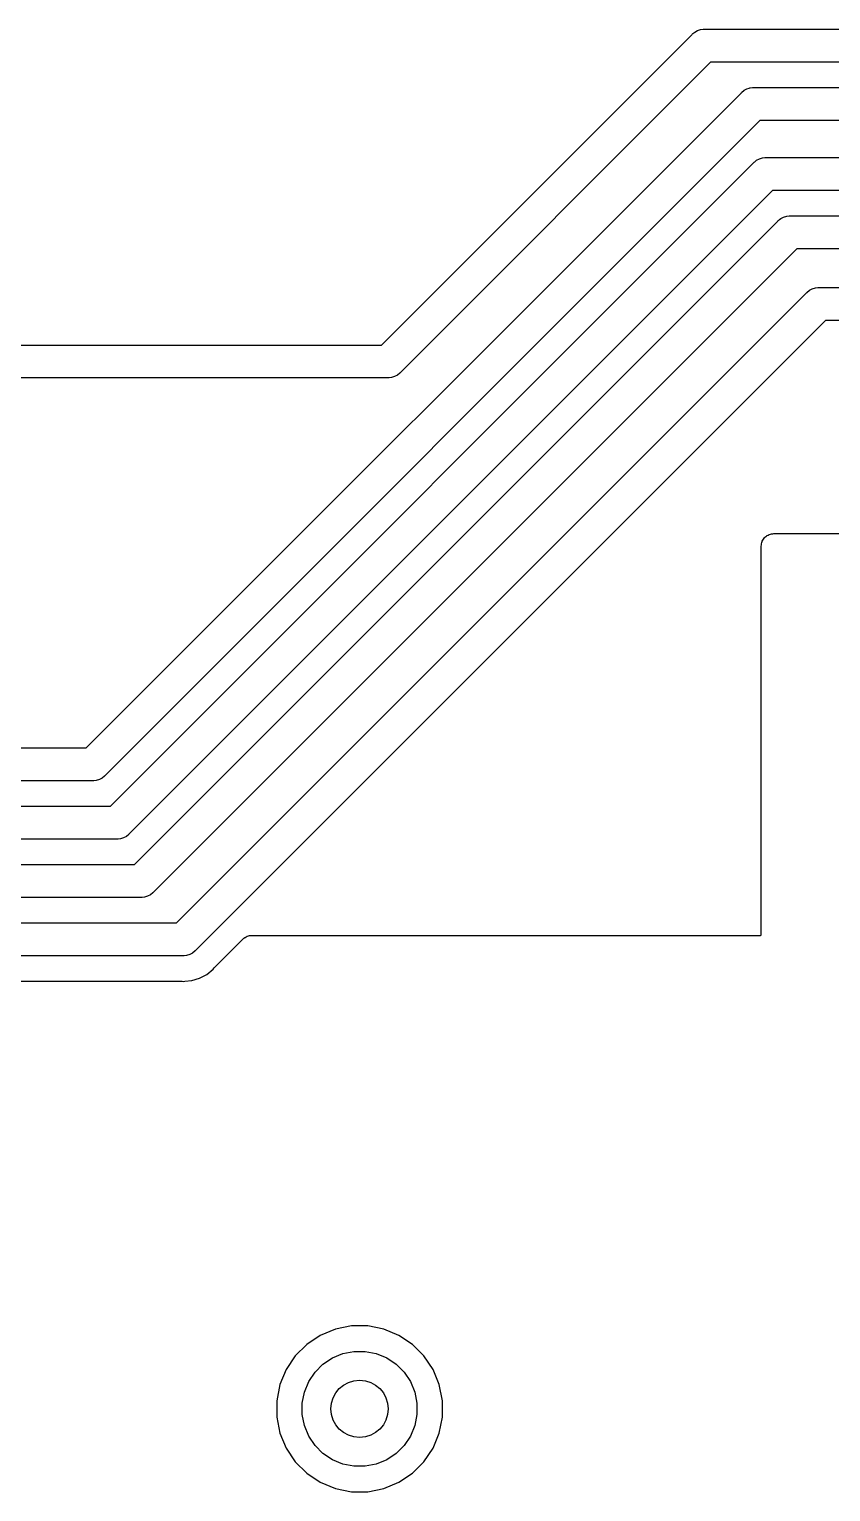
# Model space of a CAD drawing. Extents: x 1.98 to 5.89, y -3.93 to -1.98.
# Drawn here: x 3.1101 to 3.3301, y -2.944 to -2.5427 of the extents above; entities that cross this region are included whole.
import ezdxf

# ---------------------------------------------------------------- set-up
doc = ezdxf.new("R2010")
doc.units = 0
doc.header["$MEASUREMENT"] = 0
doc.layers.add('BLACK', color=7, linetype='CONTINUOUS')

msp = doc.modelspace()

# ---------------------------------------------------------------- linework, layer by layer
at = {"layer": 'BLACK', "linetype": 'CONTINUOUS'}
for p, q in [((3.29194, -2.54422), (3.29208, -2.54405)), ((3.29208, -2.54405), (3.29225, -2.54391)), ((3.29225, -2.54391), (3.29276, -2.54348)), ((3.29225, -2.54391), (3.29225, -2.54391)), ((3.29276, -2.54348), (3.29355, -2.54307)), ((3.29355, -2.54307), (3.29439, -2.54281)), ((3.29439, -2.54281), (3.29505, -2.54274)), ((3.29505, -2.54274), (3.29528, -2.54272)), ((3.29505, -2.54274), (3.29505, -2.54274)), ((3.29528, -2.54272), (3.2955, -2.54274)), ((3.2955, -2.54274), (4.38396, -2.54274)), ((3.2068, -2.62936), (3.29194, -2.54422)), ((3.29714, -2.55174), (3.212, -2.63688)), ((4.38561, -2.55174), (3.29714, -2.55174)), ((3.12577, -2.73993), (3.30548, -2.56022)), ((3.30548, -2.56022), (3.30563, -2.56005)), ((3.30563, -2.56005), (3.30631, -2.55948)), ((3.30631, -2.55948), (3.30709, -2.55907)), ((3.30709, -2.55907), (3.30768, -2.55889)), ((3.30768, -2.55889), (3.30794, -2.55881)), ((3.30794, -2.55881), (3.30803, -2.5588)), ((3.30803, -2.5588), (3.3086, -2.55874)), ((3.3086, -2.55874), (3.30882, -2.55872)), ((3.3086, -2.55874), (3.3086, -2.55874)), ((3.30882, -2.55872), (3.30904, -2.55874)), ((3.30904, -2.55874), (4.34255, -2.55874)), ((3.31069, -2.56774), (3.13098, -2.74746)), ((4.34091, -2.56774), (3.31069, -2.56774)), ((3.1324, -2.75593), (3.30893, -2.5794)), ((3.30893, -2.5794), (3.30907, -2.57923)), ((3.30907, -2.57923), (3.30924, -2.57909)), ((3.30924, -2.57909), (3.30944, -2.57893)), ((3.30924, -2.57909), (3.30924, -2.57909)), ((3.30944, -2.57893), (3.30976, -2.57867)), ((3.30976, -2.57867), (3.31054, -2.57825)), ((3.31054, -2.57825), (3.31139, -2.57799)), ((3.31139, -2.57799), (3.31205, -2.57792)), ((3.31205, -2.57792), (3.31227, -2.5779)), ((3.31205, -2.57792), (3.31205, -2.57792)), ((3.31227, -2.5779), (3.31249, -2.57792)), ((3.31249, -2.57792), (4.33417, -2.57792)), ((3.31413, -2.58692), (3.1376, -2.76346)), ((4.33253, -2.58692), (3.31413, -2.58692)), ((3.13903, -2.77193), (3.31556, -2.5954)), ((3.31556, -2.5954), (3.3157, -2.59523)), ((3.3157, -2.59523), (3.31587, -2.59509)), ((3.31587, -2.59509), (3.31607, -2.59493)), ((3.31587, -2.59509), (3.31587, -2.59509)), ((3.31607, -2.59493), (3.31639, -2.59467)), ((3.31639, -2.59467), (3.31717, -2.59425)), ((3.31717, -2.59425), (3.31802, -2.59399)), ((3.31802, -2.59399), (3.31868, -2.59393)), ((3.31868, -2.59393), (3.3189, -2.5939)), ((3.31868, -2.59393), (3.31868, -2.59393)), ((3.3189, -2.5939), (3.31912, -2.59393)), ((3.31912, -2.59393), (4.31868, -2.59393)), ((3.32076, -2.60293), (3.14423, -2.77946)), ((4.31703, -2.60293), (3.32076, -2.60293)), ((3.15059, -2.78793), (3.32343, -2.61508)), ((3.32343, -2.61508), (3.32357, -2.61491)), ((3.32357, -2.61491), (3.32426, -2.61435)), ((3.32426, -2.61435), (3.32504, -2.61393)), ((3.32504, -2.61393), (3.32589, -2.61368)), ((3.32589, -2.61368), (3.32655, -2.61361)), ((3.32655, -2.61361), (3.32677, -2.61359)), ((3.32655, -2.61361), (3.32655, -2.61361)), ((3.32677, -2.61359), (3.32699, -2.61361)), ((3.32699, -2.61361), (4.3108, -2.61361)), ((3.32864, -2.62261), (3.15579, -2.79546)), ((4.30916, -2.62261), (3.32864, -2.62261)), ((2.26924, -2.62936), (3.2068, -2.62936)), ((3.20844, -2.63836), (2.26759, -2.63836)), ((3.20866, -2.63838), (3.20844, -2.63836)), ((3.20888, -2.63836), (3.20866, -2.63838)), ((3.20954, -2.63829), (3.20888, -2.63836)), ((3.20888, -2.63836), (3.20888, -2.63836)), ((3.21039, -2.63804), (3.20954, -2.63829)), ((3.21117, -2.63762), (3.21039, -2.63804)), ((3.21186, -2.63706), (3.21117, -2.63762)), ((3.212, -2.63688), (3.21186, -2.63706)), ((3.31102, -2.68455), (3.31106, -2.68423)), ((3.31102, -2.68458), (3.31102, -2.68455)), ((3.31102, -2.6846), (3.31102, -2.68458)), ((3.31102, -2.68458), (3.31102, -2.68458)), ((3.31102, -2.68458), (3.31102, -2.68458)), ((3.31102, -2.79117), (3.31102, -2.6846)), ((3.31106, -2.68423), (3.3111, -2.6839)), ((3.3111, -2.68387), (3.3112, -2.68356)), ((3.3111, -2.68389), (3.3111, -2.68387)), ((3.3111, -2.6839), (3.3111, -2.68389)), ((3.3112, -2.68356), (3.3113, -2.68325)), ((3.3113, -2.68324), (3.31131, -2.68322)), ((3.3113, -2.68325), (3.3113, -2.68324)), ((3.31131, -2.68322), (3.31147, -2.68293)), ((3.31147, -2.68293), (3.31162, -2.68265)), ((3.31162, -2.68265), (3.31163, -2.68264)), ((3.31163, -2.68264), (3.31164, -2.68262)), ((3.31164, -2.68262), (3.31185, -2.68237)), ((3.31185, -2.68237), (3.31206, -2.68212)), ((3.31206, -2.68212), (3.31207, -2.68211)), ((3.31207, -2.6821), (3.31233, -2.6819)), ((3.31207, -2.68211), (3.31207, -2.6821)), ((3.31233, -2.6819), (3.31259, -2.68169)), ((3.31259, -2.68169), (3.3126, -2.68168)), ((3.3126, -2.68168), (3.31261, -2.68167)), ((3.31261, -2.68167), (3.3129, -2.68152)), ((3.3129, -2.68152), (3.31319, -2.68137)), ((3.31319, -2.68137), (3.3132, -2.68136)), ((3.3132, -2.68136), (3.31321, -2.68136)), ((3.31321, -2.68136), (3.31353, -2.68126)), ((3.31353, -2.68126), (3.31384, -2.68117)), ((3.31384, -2.68117), (3.31386, -2.68117)), ((3.31386, -2.68117), (3.31387, -2.68116)), ((3.31387, -2.68116), (3.3142, -2.68113)), ((3.3142, -2.68113), (3.31452, -2.6811)), ((3.31452, -2.6811), (3.53981, -2.6811)), ((2.34127, -2.73993), (3.12577, -2.73993)), ((3.12937, -2.74861), (3.12852, -2.74886)), ((3.13015, -2.74819), (3.12937, -2.74861)), ((3.13083, -2.74763), (3.13015, -2.74819)), ((3.13098, -2.74746), (3.13083, -2.74763)), ((3.12742, -2.74893), (2.33963, -2.74893)), ((3.12764, -2.74895), (3.12742, -2.74893)), ((3.12786, -2.74893), (3.12764, -2.74895)), ((3.12852, -2.74886), (3.12786, -2.74893)), ((3.12786, -2.74893), (3.12786, -2.74893)), ((2.31408, -2.75593), (3.1324, -2.75593)), ((3.13515, -2.76486), (3.13449, -2.76493)), ((3.136, -2.76461), (3.13515, -2.76486)), ((3.13678, -2.76419), (3.136, -2.76461)), ((3.13746, -2.76363), (3.13678, -2.76419)), ((3.1376, -2.76346), (3.13746, -2.76363)), ((3.13404, -2.76493), (2.31244, -2.76493)), ((3.13426, -2.76495), (3.13404, -2.76493)), ((3.13449, -2.76493), (3.13426, -2.76495)), ((3.13449, -2.76493), (3.13449, -2.76493)), ((2.30746, -2.77193), (3.13903, -2.77193)), ((3.14067, -2.78093), (2.30581, -2.78093)), ((3.14089, -2.78095), (3.14067, -2.78093)), ((3.14111, -2.78093), (3.14089, -2.78095)), ((3.14177, -2.78087), (3.14111, -2.78093)), ((3.14111, -2.78093), (3.14111, -2.78093)), ((3.14262, -2.78061), (3.14177, -2.78087)), ((3.1434, -2.78019), (3.14262, -2.78061)), ((3.14409, -2.77963), (3.1434, -2.78019)), ((3.14423, -2.77946), (3.14409, -2.77963)), ((2.27461, -2.78793), (3.15059, -2.78793)), ((3.1611, -2.80004), (3.16878, -2.79236)), ((3.16878, -2.79236), (3.16879, -2.79236)), ((3.16879, -2.79235), (3.16882, -2.79233)), ((3.16879, -2.79236), (3.16879, -2.79235)), ((3.16879, -2.79236), (3.16879, -2.79236)), ((3.16882, -2.79233), (3.16907, -2.79213)), ((3.16907, -2.79213), (3.16932, -2.79192)), ((3.16932, -2.79192), (3.16934, -2.79191)), ((3.16934, -2.79191), (3.16935, -2.7919)), ((3.16935, -2.7919), (3.16963, -2.79176)), ((3.16963, -2.79176), (3.16992, -2.7916)), ((3.16992, -2.7916), (3.16994, -2.7916)), ((3.16994, -2.7916), (3.16996, -2.79159)), ((3.16996, -2.79159), (3.17027, -2.7915)), ((3.17027, -2.7915), (3.17058, -2.79141)), ((3.17058, -2.79141), (3.17059, -2.7914)), ((3.17059, -2.7914), (3.17061, -2.7914)), ((3.17061, -2.7914), (3.17094, -2.79137)), ((3.17094, -2.79137), (3.17126, -2.79134)), ((3.17126, -2.79134), (3.31085, -2.79134)), ((3.31085, -2.79134), (3.31101, -2.79132)), ((3.31101, -2.79132), (3.31102, -2.79117)), ((3.15223, -2.79693), (2.27297, -2.79693)), ((3.15245, -2.79695), (3.15223, -2.79693)), ((3.15267, -2.79693), (3.15245, -2.79695)), ((3.15333, -2.79687), (3.15267, -2.79693)), ((3.15267, -2.79693), (3.15267, -2.79693)), ((3.15418, -2.79661), (3.15333, -2.79687)), ((3.15496, -2.79619), (3.15418, -2.79661)), ((3.15565, -2.79563), (3.15496, -2.79619)), ((3.15579, -2.79546), (3.15565, -2.79563)), ((3.15887, -2.80204), (3.16062, -2.8006)), ((3.16062, -2.8006), (3.16087, -2.8003)), ((3.16087, -2.8003), (3.1609, -2.80026)), ((3.1609, -2.80026), (3.16101, -2.80016)), ((3.16101, -2.80016), (3.1611, -2.80004)), ((2.63342, -2.80393), (3.15171, -2.80393)), ((3.15171, -2.80393), (3.15176, -2.80393)), ((3.15176, -2.80393), (3.15191, -2.80395)), ((3.15191, -2.80395), (3.15206, -2.80395)), ((3.15206, -2.80395), (3.15245, -2.80399)), ((3.15245, -2.80399), (3.15284, -2.80395)), ((3.15284, -2.80395), (3.15285, -2.80395)), ((3.15285, -2.80395), (3.15471, -2.80376)), ((3.15471, -2.80376), (3.15687, -2.80311)), ((3.15687, -2.80311), (3.15887, -2.80204)), ((3.19001, -2.9011), (3.18629, -2.90359)), ((3.19415, -2.89939), (3.19001, -2.9011)), ((3.19855, -2.89851), (3.19415, -2.89939)), ((3.20303, -2.89851), (3.19855, -2.89851)), ((3.20742, -2.89939), (3.20303, -2.89851)), ((3.21156, -2.9011), (3.20742, -2.89939)), ((3.21529, -2.90359), (3.21156, -2.9011)), ((3.18629, -2.90359), (3.18312, -2.90676)), ((3.21846, -2.90676), (3.21529, -2.90359)), ((3.18312, -2.90676), (3.18063, -2.91048)), ((3.18856, -2.91122), (3.19075, -2.90903)), ((3.19075, -2.90903), (3.19333, -2.9073)), ((3.19333, -2.9073), (3.19619, -2.90612)), ((3.19619, -2.90612), (3.19924, -2.90551)), ((3.19924, -2.90551), (3.20234, -2.90551)), ((3.20234, -2.90551), (3.20538, -2.90612)), ((3.20538, -2.90612), (3.20825, -2.9073)), ((3.20825, -2.9073), (3.21083, -2.90903)), ((3.21083, -2.90903), (3.21302, -2.91122)), ((3.22095, -2.91048), (3.21846, -2.90676)), ((3.18063, -2.91048), (3.17891, -2.91462)), ((3.18683, -2.9138), (3.18856, -2.91122)), ((3.21302, -2.91122), (3.21474, -2.9138)), ((3.22266, -2.91462), (3.22095, -2.91048)), ((3.17891, -2.91462), (3.17804, -2.91902)), ((3.18504, -2.91971), (3.18564, -2.91667)), ((3.18564, -2.91667), (3.18683, -2.9138)), ((3.21474, -2.9138), (3.21593, -2.91667)), ((3.21593, -2.91667), (3.21654, -2.91971)), ((3.22354, -2.91902), (3.22266, -2.91462)), ((3.17804, -2.91902), (3.17804, -2.9235)), ((3.18504, -2.92281), (3.18504, -2.91971)), ((3.21654, -2.91971), (3.21654, -2.92281)), ((3.22354, -2.9235), (3.22354, -2.91902)), ((3.17804, -2.9235), (3.17891, -2.9279)), ((3.18564, -2.92585), (3.18504, -2.92281)), ((3.21654, -2.92281), (3.21593, -2.92585)), ((3.22266, -2.9279), (3.22354, -2.9235)), ((3.17891, -2.9279), (3.18063, -2.93204)), ((3.18683, -2.92872), (3.18564, -2.92585)), ((3.18856, -2.9313), (3.18683, -2.92872)), ((3.21474, -2.92872), (3.21302, -2.9313)), ((3.21593, -2.92585), (3.21474, -2.92872)), ((3.22095, -2.93204), (3.22266, -2.9279)), ((3.18063, -2.93204), (3.18312, -2.93576)), ((3.19075, -2.93349), (3.18856, -2.9313)), ((3.21302, -2.9313), (3.21083, -2.93349)), ((3.21846, -2.93576), (3.22095, -2.93204)), ((3.18312, -2.93576), (3.18629, -2.93893)), ((3.19333, -2.93522), (3.19075, -2.93349)), ((3.19619, -2.9364), (3.19333, -2.93522)), ((3.19924, -2.93701), (3.19619, -2.9364)), ((3.20234, -2.93701), (3.19924, -2.93701)), ((3.20538, -2.9364), (3.20234, -2.93701)), ((3.20825, -2.93522), (3.20538, -2.9364)), ((3.21083, -2.93349), (3.20825, -2.93522)), ((3.21529, -2.93893), (3.21846, -2.93576)), ((3.18629, -2.93893), (3.19001, -2.94142)), ((3.19001, -2.94142), (3.19415, -2.94313)), ((3.20742, -2.94313), (3.21156, -2.94142)), ((3.21156, -2.94142), (3.21529, -2.93893)), ((3.19415, -2.94313), (3.19855, -2.94401)), ((3.19855, -2.94401), (3.20303, -2.94401)), ((3.20303, -2.94401), (3.20742, -2.94313))]:
    msp.add_line(p, q, dxfattribs=at)
at = {"layer": 'BLACK'}
msp.add_circle((3.20079, -2.92126), 0.00787, dxfattribs=at)

doc.saveas('drawing.dxf')
